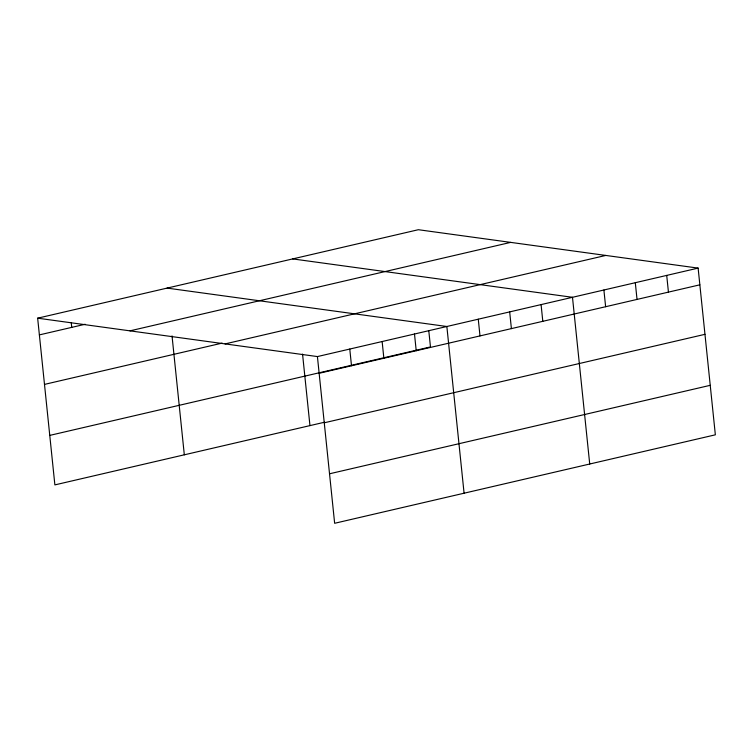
<?xml version="1.0" encoding="UTF-8"?>
<svg xmlns="http://www.w3.org/2000/svg" width="753" height="753" viewBox="0 0 753 753"><rect width="100%" height="100%" fill="white"/><g stroke="black" fill="none" stroke-linecap="round" stroke-linejoin="round"><path stroke-width="1.13" d="M37.65 318.18L418.357 229.712L698.125 268.106L715.35 434.82L334.643 523.288L317.418 356.574L37.65 318.18L54.875 484.894L324.534 422.226M39.382 334.897L85.127 324.261M129.977 330.849L510.675 242.381M44.493 384.397L222.163 343.104M225.091 343.905L605.798 255.436M317.418 356.574L698.125 268.106M49.764 435.394L430.471 346.926L428.786 330.699M319.15 373.29L699.848 284.822M324.261 422.791L704.968 334.323M329.532 473.788L710.239 385.32M292.719 258.91L572.487 297.303L589.721 464.017M167.091 288.098L446.858 326.501L464.083 493.206M666.716 275.41L668.438 292.126M635.306 282.704L637.029 299.421M603.897 290.009L605.628 306.725M541.078 304.598L542.809 321.315M509.677 311.902L511.4 328.619M478.268 319.197L479.99 335.913M414.498 334.021L416.221 350.738M382.138 341.533L383.861 358.249M349.778 349.053L351.5 365.77M302.555 354.098L309.954 425.614M172.032 335.894L184.316 454.812M71.281 322.915L71.733 327.376"/></g></svg>
